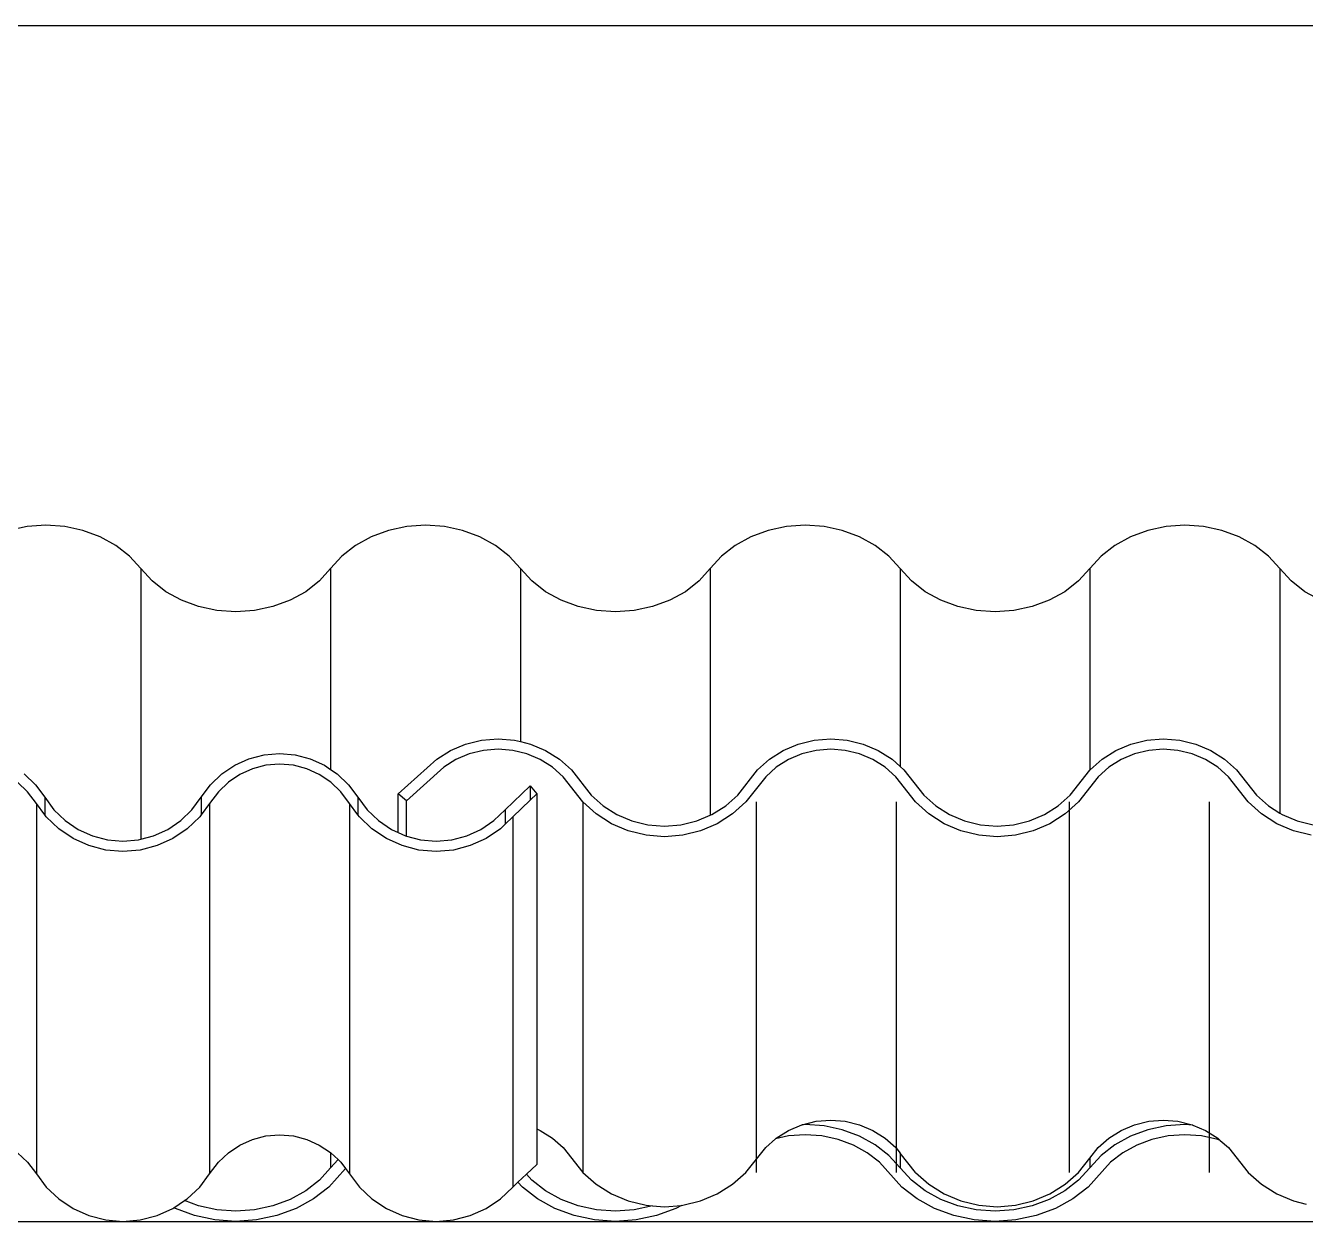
# Model space of a CAD drawing. Header units: millimetres. Extents: x 3212 to 6878, y 1640 to 3386.
# Drawn here: x 3319.301 to 3320.039, y 1648.762 to 1649.452 of the extents above; entities that cross this region are included whole.
import ezdxf

# ---------------------------------------------------------------- set-up
doc = ezdxf.new("R2010")
doc.units = ezdxf.units.MM
doc.header["$LTSCALE"] = 0.8
doc.layers.add('A-PEN-C', color=4, linetype='Continuous')
doc.layers.add('A-PEN-Y', color=2, linetype='Continuous')

msp = doc.modelspace()

# ---------------------------------------------------------------- linework, layer by layer
at = {"layer": 'A-PEN-C', "ltscale": 0.05}
for p, q in [((3319.31251, 1649.16324), (3319.30166, 1649.16248)), ((3319.32337, 1649.16248), (3319.31251, 1649.16324)), ((3319.53165, 1649.16324), (3319.52079, 1649.16248)), ((3319.5425, 1649.16248), (3319.53165, 1649.16324)), ((3319.75078, 1649.16324), (3319.73993, 1649.16248)), ((3319.76164, 1649.16248), (3319.75078, 1649.16324)), ((3319.96991, 1649.16324), (3319.95906, 1649.16248)), ((3319.98077, 1649.16248), (3319.96991, 1649.16324)), ((3319.30166, 1649.16248), (3319.29111, 1649.16024)), ((3319.33391, 1649.16024), (3319.32337, 1649.16248)), ((3319.34385, 1649.15657), (3319.33391, 1649.16024)), ((3319.35289, 1649.15159), (3319.34385, 1649.15657)), ((3319.50031, 1649.15657), (3319.49127, 1649.15159)), ((3319.51025, 1649.16024), (3319.50031, 1649.15657)), ((3319.52079, 1649.16248), (3319.51025, 1649.16024)), ((3319.55305, 1649.16024), (3319.5425, 1649.16248)), ((3319.56298, 1649.15657), (3319.55305, 1649.16024)), ((3319.57202, 1649.15159), (3319.56298, 1649.15657)), ((3319.71945, 1649.15657), (3319.7104, 1649.15159)), ((3319.72938, 1649.16024), (3319.71945, 1649.15657)), ((3319.73993, 1649.16248), (3319.72938, 1649.16024)), ((3319.77218, 1649.16024), (3319.76164, 1649.16248)), ((3319.78212, 1649.15657), (3319.77218, 1649.16024)), ((3319.79116, 1649.15159), (3319.78212, 1649.15657)), ((3319.93858, 1649.15657), (3319.92954, 1649.15159)), ((3319.94851, 1649.16024), (3319.93858, 1649.15657)), ((3319.95906, 1649.16248), (3319.94851, 1649.16024)), ((3319.99131, 1649.16024), (3319.98077, 1649.16248)), ((3320.00125, 1649.15657), (3319.99131, 1649.16024)), ((3320.01029, 1649.15159), (3320.00125, 1649.15657)), ((3319.36078, 1649.14542), (3319.35289, 1649.15159)), ((3319.49127, 1649.15159), (3319.48338, 1649.14542)), ((3319.57992, 1649.14542), (3319.57202, 1649.15159)), ((3319.7104, 1649.15159), (3319.70251, 1649.14542)), ((3319.79905, 1649.14542), (3319.79116, 1649.15159)), ((3319.92954, 1649.15159), (3319.92165, 1649.14542)), ((3320.01818, 1649.14542), (3320.01029, 1649.15159)), ((3319.3673, 1649.13826), (3319.36078, 1649.14542)), ((3319.48338, 1649.14542), (3319.47686, 1649.13826)), ((3319.58643, 1649.13826), (3319.57992, 1649.14542)), ((3319.70251, 1649.14542), (3319.696, 1649.13826)), ((3319.80556, 1649.13826), (3319.79905, 1649.14542)), ((3319.92165, 1649.14542), (3319.91513, 1649.13826)), ((3320.0247, 1649.13826), (3320.01818, 1649.14542)), ((3319.37381, 1649.13109), (3319.3673, 1649.13826)), ((3319.3673, 1649.13826), (3319.3673, 1648.98215)), ((3319.47686, 1649.13826), (3319.47035, 1649.13109)), ((3319.47686, 1649.13826), (3319.47686, 1649.02233)), ((3319.59295, 1649.13109), (3319.58643, 1649.13826)), ((3319.58643, 1649.13826), (3319.58643, 1649.03845)), ((3319.696, 1649.13826), (3319.68948, 1649.13109)), ((3319.696, 1649.13826), (3319.696, 1648.9959)), ((3319.80556, 1649.13826), (3319.80556, 1649.02406)), ((3319.81208, 1649.13109), (3319.80556, 1649.13826)), ((3319.91513, 1649.13826), (3319.90862, 1649.13109)), ((3319.91513, 1649.13826), (3319.91513, 1649.02196)), ((3320.0247, 1649.13826), (3320.0247, 1648.99716)), ((3320.03121, 1649.13109), (3320.0247, 1649.13826)), ((3319.3817, 1649.12493), (3319.37381, 1649.13109)), ((3319.47035, 1649.13109), (3319.46246, 1649.12493)), ((3319.60084, 1649.12493), (3319.59295, 1649.13109)), ((3319.68948, 1649.13109), (3319.68159, 1649.12493)), ((3319.81997, 1649.12493), (3319.81208, 1649.13109)), ((3319.90862, 1649.13109), (3319.90072, 1649.12493)), ((3320.0391, 1649.12493), (3320.03121, 1649.13109)), ((3319.39075, 1649.11994), (3319.3817, 1649.12493)), ((3319.40068, 1649.11628), (3319.39075, 1649.11994)), ((3319.45342, 1649.11994), (3319.44348, 1649.11628)), ((3319.46246, 1649.12493), (3319.45342, 1649.11994)), ((3319.60988, 1649.11994), (3319.60084, 1649.12493)), ((3319.61981, 1649.11628), (3319.60988, 1649.11994)), ((3319.67255, 1649.11994), (3319.66261, 1649.11628)), ((3319.68159, 1649.12493), (3319.67255, 1649.11994)), ((3319.82901, 1649.11994), (3319.81997, 1649.12493)), ((3319.83895, 1649.11628), (3319.82901, 1649.11994)), ((3319.89168, 1649.11994), (3319.88175, 1649.11628)), ((3319.90072, 1649.12493), (3319.89168, 1649.11994)), ((3320.04815, 1649.11994), (3320.0391, 1649.12493)), ((3319.41123, 1649.11403), (3319.40068, 1649.11628)), ((3319.42208, 1649.11328), (3319.41123, 1649.11403)), ((3319.43293, 1649.11403), (3319.42208, 1649.11328)), ((3319.44348, 1649.11628), (3319.43293, 1649.11403)), ((3319.63036, 1649.11403), (3319.61981, 1649.11628)), ((3319.64121, 1649.11328), (3319.63036, 1649.11403)), ((3319.65207, 1649.11403), (3319.64121, 1649.11328)), ((3319.66261, 1649.11628), (3319.65207, 1649.11403)), ((3319.84949, 1649.11403), (3319.83895, 1649.11628)), ((3319.86035, 1649.11328), (3319.84949, 1649.11403)), ((3319.8712, 1649.11403), (3319.86035, 1649.11328)), ((3319.88175, 1649.11628), (3319.8712, 1649.11403)), ((3319.55476, 1649.03702), (3319.564, 1649.03929)), ((3319.564, 1649.03929), (3319.57351, 1649.04005)), ((3319.57351, 1649.04005), (3319.58302, 1649.03929)), ((3319.58302, 1649.03929), (3319.58643, 1649.03845)), ((3319.58643, 1649.03845), (3319.59226, 1649.03702)), ((3319.74675, 1649.03702), (3319.75599, 1649.03929)), ((3319.75599, 1649.03929), (3319.7655, 1649.04005)), ((3319.7655, 1649.04005), (3319.77501, 1649.03929)), ((3319.77501, 1649.03929), (3319.78425, 1649.03702)), ((3319.93875, 1649.03702), (3319.94798, 1649.03929)), ((3319.94798, 1649.03929), (3319.95749, 1649.04005)), ((3319.95749, 1649.04005), (3319.967, 1649.03929)), ((3319.967, 1649.03929), (3319.97624, 1649.03702)), ((3319.42973, 1649.02848), (3319.43843, 1649.03075)), ((3319.43843, 1649.03075), (3319.44739, 1649.03151)), ((3319.44739, 1649.03151), (3319.45634, 1649.03075)), ((3319.45634, 1649.03075), (3319.46504, 1649.02848)), ((3319.53814, 1649.02828), (3319.54606, 1649.03332)), ((3319.54606, 1649.03332), (3319.55476, 1649.03702)), ((3319.55688, 1649.03134), (3319.54915, 1649.02805)), ((3319.56507, 1649.03335), (3319.55688, 1649.03134)), ((3319.57351, 1649.03403), (3319.56507, 1649.03335)), ((3319.58195, 1649.03335), (3319.57351, 1649.03403)), ((3319.59015, 1649.03134), (3319.58195, 1649.03335)), ((3319.59787, 1649.02805), (3319.59015, 1649.03134)), ((3319.59226, 1649.03702), (3319.60097, 1649.03332)), ((3319.60097, 1649.03332), (3319.60889, 1649.02828)), ((3319.73013, 1649.02828), (3319.73805, 1649.03332)), ((3319.73805, 1649.03332), (3319.74675, 1649.03702)), ((3319.74887, 1649.03134), (3319.74114, 1649.02805)), ((3319.75706, 1649.03335), (3319.74887, 1649.03134)), ((3319.7655, 1649.03403), (3319.75706, 1649.03335)), ((3319.77394, 1649.03335), (3319.7655, 1649.03403)), ((3319.78214, 1649.03134), (3319.77394, 1649.03335)), ((3319.78987, 1649.02805), (3319.78214, 1649.03134)), ((3319.78425, 1649.03702), (3319.79296, 1649.03332)), ((3319.79296, 1649.03332), (3319.80088, 1649.02828)), ((3319.92212, 1649.02828), (3319.93004, 1649.03332)), ((3319.93004, 1649.03332), (3319.93875, 1649.03702)), ((3319.94086, 1649.03134), (3319.93313, 1649.02805)), ((3319.94906, 1649.03335), (3319.94086, 1649.03134)), ((3319.95749, 1649.03403), (3319.94906, 1649.03335)), ((3319.96593, 1649.03335), (3319.95749, 1649.03403)), ((3319.97413, 1649.03134), (3319.96593, 1649.03335)), ((3319.98186, 1649.02805), (3319.97413, 1649.03134)), ((3319.97624, 1649.03702), (3319.98495, 1649.03332)), ((3319.98495, 1649.03332), (3319.99287, 1649.02828)), ((3319.41408, 1649.01974), (3319.42154, 1649.02478)), ((3319.42154, 1649.02478), (3319.42973, 1649.02848)), ((3319.43172, 1649.0228), (3319.42445, 1649.01951)), ((3319.43944, 1649.02481), (3319.43172, 1649.0228)), ((3319.44739, 1649.02549), (3319.43944, 1649.02481)), ((3319.45534, 1649.02481), (3319.44739, 1649.02549)), ((3319.46305, 1649.0228), (3319.45534, 1649.02481)), ((3319.47033, 1649.01951), (3319.46305, 1649.0228)), ((3319.46504, 1649.02848), (3319.47324, 1649.02478)), ((3319.47324, 1649.02478), (3319.47686, 1649.02233)), ((3319.51584, 1649.0082), (3319.53814, 1649.02828)), ((3319.54212, 1649.02358), (3319.5206, 1649.0042)), ((3319.54915, 1649.02805), (3319.54212, 1649.02358)), ((3319.6049, 1649.02358), (3319.59787, 1649.02805)), ((3319.61104, 1649.01806), (3319.6049, 1649.02358)), ((3319.60889, 1649.02828), (3319.6158, 1649.02205)), ((3319.72321, 1649.02205), (3319.73013, 1649.02828)), ((3319.73411, 1649.02358), (3319.72798, 1649.01806)), ((3319.74114, 1649.02805), (3319.73411, 1649.02358)), ((3319.7969, 1649.02358), (3319.78987, 1649.02805)), ((3319.80303, 1649.01806), (3319.7969, 1649.02358)), ((3319.80088, 1649.02828), (3319.80556, 1649.02406)), ((3319.80556, 1649.02406), (3319.80779, 1649.02205)), ((3319.91521, 1649.02205), (3319.92212, 1649.02828)), ((3319.9261, 1649.02358), (3319.91997, 1649.01806)), ((3319.93313, 1649.02805), (3319.9261, 1649.02358)), ((3319.98889, 1649.02358), (3319.98186, 1649.02805)), ((3319.99502, 1649.01806), (3319.98889, 1649.02358)), ((3319.99287, 1649.02828), (3319.99978, 1649.02205)), ((3319.29992, 1649.01974), (3319.30643, 1649.01352)), ((3319.40757, 1649.01352), (3319.41408, 1649.01974)), ((3319.42445, 1649.01951), (3319.41783, 1649.01504)), ((3319.47695, 1649.01504), (3319.47033, 1649.01951)), ((3319.47686, 1649.02233), (3319.4807, 1649.01974)), ((3319.4807, 1649.01974), (3319.48721, 1649.01352)), ((3319.62246, 1649.00358), (3319.61104, 1649.01806)), ((3319.6158, 1649.02205), (3319.62722, 1649.00758)), ((3319.7118, 1649.00758), (3319.72321, 1649.02205)), ((3319.72798, 1649.01806), (3319.71656, 1649.00358)), ((3319.81445, 1649.00358), (3319.80303, 1649.01806)), ((3319.80779, 1649.02205), (3319.81921, 1649.00758)), ((3319.90379, 1649.00758), (3319.91513, 1649.02196)), ((3319.91997, 1649.01806), (3319.90855, 1649.00358)), ((3319.91513, 1649.02196), (3319.91521, 1649.02205)), ((3320.00644, 1649.00358), (3319.99502, 1649.01806)), ((3319.99978, 1649.02205), (3320.0112, 1649.00758)), ((3319.30195, 1649.00952), (3319.29617, 1649.01504)), ((3319.30702, 1649.00268), (3319.30195, 1649.00952)), ((3319.30643, 1649.01352), (3319.31181, 1649.00628)), ((3319.40219, 1649.00628), (3319.40757, 1649.01352)), ((3319.41205, 1649.00952), (3319.40698, 1649.00268)), ((3319.41783, 1649.01504), (3319.41205, 1649.00952)), ((3319.48272, 1649.00952), (3319.47695, 1649.01504)), ((3319.4878, 1649.00268), (3319.48272, 1649.00952)), ((3319.48721, 1649.01352), (3319.49258, 1649.00628)), ((3319.5206, 1649.0042), (3319.51584, 1649.0082)), ((3319.51584, 1648.986), (3319.51584, 1649.0082)), ((3319.5776, 1648.99904), (3319.59209, 1649.0129)), ((3319.59209, 1649.0129), (3319.59584, 1649.0082)), ((3319.59209, 1649.0129), (3319.59209, 1649.00461)), ((3319.59584, 1649.0082), (3319.59209, 1649.00461)), ((3319.59584, 1649.0082), (3319.59584, 1648.81492)), ((3319.30702, 1649.00268), (3319.30702, 1648.78896)), ((3319.31181, 1648.99624), (3319.30702, 1649.00268)), ((3319.31181, 1649.00628), (3319.31718, 1648.99904)), ((3319.31181, 1649.00628), (3319.31181, 1648.99624)), ((3319.39682, 1648.99904), (3319.40219, 1649.00628)), ((3319.40219, 1649.00628), (3319.40219, 1648.99624)), ((3319.40698, 1649.00268), (3319.40219, 1648.99624)), ((3319.40698, 1649.00268), (3319.40698, 1648.78896)), ((3319.4878, 1649.00268), (3319.4878, 1648.78896)), ((3319.49258, 1648.99624), (3319.4878, 1649.00268)), ((3319.49258, 1649.00628), (3319.49796, 1648.99904)), ((3319.49258, 1649.00628), (3319.49258, 1648.99624)), ((3319.5206, 1648.98394), (3319.5206, 1649.0042)), ((3319.59209, 1649.00461), (3319.58208, 1648.99504)), ((3319.63015, 1648.99665), (3319.62246, 1649.00358)), ((3319.62246, 1649.00357), (3319.62246, 1648.78984)), ((3319.62722, 1649.00758), (3319.63413, 1649.00135)), ((3319.63413, 1649.00135), (3319.64205, 1648.99631)), ((3319.69696, 1648.99631), (3319.70488, 1649.00135)), ((3319.70488, 1649.00135), (3319.7118, 1649.00758)), ((3319.71656, 1649.00358), (3319.70887, 1648.99665)), ((3319.72242, 1649.00357), (3319.72242, 1648.78984)), ((3319.80323, 1649.00357), (3319.80323, 1648.78984)), ((3319.82214, 1648.99665), (3319.81445, 1649.00358)), ((3319.81921, 1649.00758), (3319.82612, 1649.00135)), ((3319.82612, 1649.00135), (3319.83405, 1648.99631)), ((3319.88895, 1648.99631), (3319.89687, 1649.00135)), ((3319.89687, 1649.00135), (3319.90379, 1649.00758)), ((3319.90855, 1649.00358), (3319.90086, 1648.99665)), ((3319.9032, 1649.00357), (3319.9032, 1648.78984)), ((3319.98401, 1649.00357), (3319.98401, 1648.78984)), ((3320.01413, 1648.99665), (3320.00644, 1649.00358)), ((3320.0112, 1649.00758), (3320.01811, 1649.00135)), ((3320.01811, 1649.00135), (3320.0247, 1648.99716)), ((3319.3127, 1648.99504), (3319.31181, 1648.99624)), ((3319.31994, 1648.98811), (3319.3127, 1648.99504)), ((3319.31718, 1648.99904), (3319.32369, 1648.99281)), ((3319.39031, 1648.99281), (3319.39682, 1648.99904)), ((3319.4013, 1648.99504), (3319.39406, 1648.98811)), ((3319.40219, 1648.99624), (3319.4013, 1648.99504)), ((3319.49347, 1648.99504), (3319.49258, 1648.99624)), ((3319.50072, 1648.98811), (3319.49347, 1648.99504)), ((3319.49796, 1648.99904), (3319.50447, 1648.99281)), ((3319.57109, 1648.99281), (3319.5776, 1648.99904)), ((3319.5776, 1648.99904), (3319.5776, 1648.99075)), ((3319.58208, 1648.99504), (3319.5776, 1648.99075)), ((3319.58208, 1648.99504), (3319.58208, 1648.78139)), ((3319.63896, 1648.99104), (3319.63015, 1648.99665)), ((3319.64205, 1648.99631), (3319.65076, 1648.99261)), ((3319.68826, 1648.99261), (3319.696, 1648.9959)), ((3319.696, 1648.9959), (3319.69696, 1648.99631)), ((3319.70887, 1648.99665), (3319.70005, 1648.99104)), ((3319.83095, 1648.99104), (3319.82214, 1648.99665)), ((3319.83405, 1648.99631), (3319.84275, 1648.99261)), ((3319.88025, 1648.99261), (3319.88895, 1648.99631)), ((3319.90086, 1648.99665), (3319.89204, 1648.99104)), ((3320.02294, 1648.99104), (3320.01413, 1648.99665)), ((3320.0247, 1648.99716), (3320.02604, 1648.99631)), ((3320.02604, 1648.99631), (3320.03474, 1648.99261)), ((3319.32824, 1648.9825), (3319.31994, 1648.98811)), ((3319.32369, 1648.99281), (3319.33115, 1648.98777)), ((3319.33115, 1648.98777), (3319.33935, 1648.98407)), ((3319.37465, 1648.98407), (3319.38285, 1648.98777)), ((3319.38285, 1648.98777), (3319.39031, 1648.99281)), ((3319.39406, 1648.98811), (3319.38576, 1648.9825)), ((3319.50902, 1648.9825), (3319.50072, 1648.98811)), ((3319.50447, 1648.99281), (3319.51193, 1648.98777)), ((3319.51193, 1648.98777), (3319.51584, 1648.986)), ((3319.51584, 1648.986), (3319.52012, 1648.98407)), ((3319.55543, 1648.98407), (3319.56363, 1648.98777)), ((3319.56363, 1648.98777), (3319.57109, 1648.99281)), ((3319.57484, 1648.98811), (3319.56654, 1648.9825)), ((3319.5776, 1648.99075), (3319.57484, 1648.98811)), ((3319.64865, 1648.98692), (3319.63896, 1648.99104)), ((3319.65893, 1648.9844), (3319.64865, 1648.98692)), ((3319.65076, 1648.99261), (3319.66, 1648.99034)), ((3319.66, 1648.99034), (3319.66951, 1648.98958)), ((3319.66951, 1648.98958), (3319.67902, 1648.99034)), ((3319.67902, 1648.99034), (3319.68826, 1648.99261)), ((3319.69037, 1648.98692), (3319.68009, 1648.9844)), ((3319.70005, 1648.99104), (3319.69037, 1648.98692)), ((3319.84064, 1648.98692), (3319.83095, 1648.99104)), ((3319.85092, 1648.9844), (3319.84064, 1648.98692)), ((3319.84275, 1648.99261), (3319.85199, 1648.99034)), ((3319.85199, 1648.99034), (3319.8615, 1648.98958)), ((3319.8615, 1648.98958), (3319.87101, 1648.99034)), ((3319.87101, 1648.99034), (3319.88025, 1648.99261)), ((3319.88236, 1648.98692), (3319.87208, 1648.9844)), ((3319.89204, 1648.99104), (3319.88236, 1648.98692)), ((3320.03263, 1648.98692), (3320.02294, 1648.99104)), ((3320.04291, 1648.9844), (3320.03263, 1648.98692)), ((3320.03474, 1648.99261), (3320.04398, 1648.99034)), ((3319.33736, 1648.97838), (3319.32824, 1648.9825)), ((3319.34704, 1648.97586), (3319.33736, 1648.97838)), ((3319.33935, 1648.98407), (3319.34805, 1648.9818)), ((3319.34805, 1648.9818), (3319.357, 1648.98104)), ((3319.357, 1648.98104), (3319.36595, 1648.9818)), ((3319.36595, 1648.9818), (3319.3673, 1648.98215)), ((3319.37664, 1648.97838), (3319.36696, 1648.97586)), ((3319.3673, 1648.98215), (3319.37465, 1648.98407)), ((3319.38576, 1648.9825), (3319.37664, 1648.97838)), ((3319.51814, 1648.97838), (3319.50902, 1648.9825)), ((3319.52781, 1648.97586), (3319.51814, 1648.97838)), ((3319.52012, 1648.98407), (3319.5206, 1648.98394)), ((3319.5206, 1648.98394), (3319.52882, 1648.9818)), ((3319.52882, 1648.9818), (3319.53778, 1648.98104)), ((3319.53778, 1648.98104), (3319.54673, 1648.9818)), ((3319.54673, 1648.9818), (3319.55543, 1648.98407)), ((3319.55742, 1648.97838), (3319.54774, 1648.97586)), ((3319.56654, 1648.9825), (3319.55742, 1648.97838)), ((3319.66951, 1648.98355), (3319.65893, 1648.9844)), ((3319.68009, 1648.9844), (3319.66951, 1648.98355)), ((3319.8615, 1648.98355), (3319.85092, 1648.9844)), ((3319.87208, 1648.9844), (3319.8615, 1648.98355)), ((3319.357, 1648.97501), (3319.34704, 1648.97586)), ((3319.36696, 1648.97586), (3319.357, 1648.97501)), ((3319.53778, 1648.97501), (3319.52781, 1648.97586)), ((3319.54774, 1648.97586), (3319.53778, 1648.97501)), ((3319.74114, 1648.81406), (3319.74887, 1648.81732)), ((3319.74887, 1648.81732), (3319.7491, 1648.81737)), ((3319.7491, 1648.81737), (3319.75706, 1648.81931)), ((3319.75078, 1648.81749), (3319.7491, 1648.81737)), ((3319.76164, 1648.81674), (3319.75078, 1648.81749)), ((3319.75706, 1648.81931), (3319.7655, 1648.81998)), ((3319.77218, 1648.81449), (3319.76164, 1648.81674)), ((3319.7655, 1648.81998), (3319.77394, 1648.81931)), ((3319.77394, 1648.81931), (3319.78214, 1648.81732)), ((3319.78214, 1648.81732), (3319.78987, 1648.81406)), ((3319.93313, 1648.81406), (3319.94086, 1648.81732)), ((3319.94086, 1648.81732), (3319.94906, 1648.81931)), ((3319.95906, 1648.81674), (3319.94851, 1648.81449)), ((3319.94906, 1648.81931), (3319.95749, 1648.81998)), ((3319.95749, 1648.81998), (3319.96593, 1648.81931)), ((3319.96991, 1648.81749), (3319.95906, 1648.81674)), ((3319.96593, 1648.81931), (3319.97413, 1648.81732)), ((3319.97447, 1648.81717), (3319.96991, 1648.81749)), ((3319.97413, 1648.81732), (3319.97447, 1648.81717)), ((3319.97447, 1648.81717), (3319.98186, 1648.81406)), ((3319.42445, 1648.80561), (3319.43172, 1648.80887)), ((3319.43172, 1648.80887), (3319.43944, 1648.81086)), ((3319.43944, 1648.81086), (3319.44739, 1648.81153)), ((3319.44739, 1648.81153), (3319.45534, 1648.81086)), ((3319.45534, 1648.81086), (3319.46305, 1648.80887)), ((3319.46305, 1648.80887), (3319.47033, 1648.80561)), ((3319.59584, 1648.81492), (3319.59787, 1648.81406)), ((3319.59584, 1648.81492), (3319.59584, 1648.79441)), ((3319.59787, 1648.81406), (3319.6049, 1648.80964)), ((3319.6049, 1648.80964), (3319.61104, 1648.80417)), ((3319.72798, 1648.80417), (3319.7337, 1648.80927)), ((3319.74115, 1648.81086), (3319.7337, 1648.80927)), ((3319.7337, 1648.80927), (3319.73411, 1648.80964)), ((3319.73411, 1648.80964), (3319.74114, 1648.81406)), ((3319.75078, 1648.81153), (3319.74115, 1648.81086)), ((3319.76041, 1648.81086), (3319.75078, 1648.81153)), ((3319.76977, 1648.80887), (3319.76041, 1648.81086)), ((3319.77859, 1648.80561), (3319.76977, 1648.80887)), ((3319.78212, 1648.81083), (3319.77218, 1648.81449)), ((3319.79116, 1648.80584), (3319.78212, 1648.81083)), ((3319.78987, 1648.81406), (3319.7969, 1648.80964)), ((3319.7969, 1648.80964), (3319.80303, 1648.80417)), ((3319.91997, 1648.80417), (3319.9261, 1648.80964)), ((3319.9261, 1648.80964), (3319.93313, 1648.81406)), ((3319.93858, 1648.81083), (3319.92954, 1648.80584)), ((3319.94851, 1648.81449), (3319.93858, 1648.81083)), ((3319.95092, 1648.80887), (3319.94211, 1648.80561)), ((3319.96028, 1648.81086), (3319.95092, 1648.80887)), ((3319.96991, 1648.81153), (3319.96028, 1648.81086)), ((3319.97955, 1648.81086), (3319.96991, 1648.81153)), ((3319.9889, 1648.80887), (3319.97955, 1648.81086)), ((3319.98186, 1648.81406), (3319.98889, 1648.80964)), ((3319.98889, 1648.80964), (3319.99035, 1648.80833)), ((3319.99035, 1648.80833), (3319.9889, 1648.80887)), ((3319.29617, 1648.80119), (3319.30195, 1648.79572)), ((3319.41205, 1648.79572), (3319.41783, 1648.80119)), ((3319.41783, 1648.80119), (3319.42445, 1648.80561)), ((3319.47033, 1648.80561), (3319.47686, 1648.80124)), ((3319.47686, 1648.80124), (3319.47686, 1648.79251)), ((3319.47686, 1648.80124), (3319.47695, 1648.80119)), ((3319.47695, 1648.80119), (3319.48114, 1648.79722)), ((3319.61104, 1648.80417), (3319.62246, 1648.78984)), ((3319.71656, 1648.78984), (3319.72798, 1648.80417)), ((3319.78661, 1648.80119), (3319.77859, 1648.80561)), ((3319.79361, 1648.79572), (3319.78661, 1648.80119)), ((3319.79905, 1648.79968), (3319.79116, 1648.80584)), ((3319.80303, 1648.80417), (3319.80556, 1648.80099)), ((3319.80556, 1648.80099), (3319.80556, 1648.79251)), ((3319.81445, 1648.78984), (3319.80556, 1648.80099)), ((3319.91513, 1648.7981), (3319.91997, 1648.80417)), ((3319.92954, 1648.80584), (3319.92165, 1648.79968)), ((3319.93408, 1648.80119), (3319.92708, 1648.79572)), ((3319.94211, 1648.80561), (3319.93408, 1648.80119)), ((3319.99035, 1648.80833), (3319.99502, 1648.80417)), ((3319.99502, 1648.80417), (3320.00644, 1648.78984)), ((3319.30195, 1648.79572), (3319.30702, 1648.78896)), ((3319.40698, 1648.78896), (3319.41205, 1648.79572)), ((3319.48114, 1648.79722), (3319.47686, 1648.79251)), ((3319.48114, 1648.79722), (3319.48272, 1648.79572)), ((3319.48272, 1648.79572), (3319.48548, 1648.79205)), ((3319.59584, 1648.79441), (3319.58985, 1648.78875)), ((3319.80664, 1648.78139), (3319.79361, 1648.79572)), ((3319.80556, 1648.79251), (3319.79905, 1648.79968)), ((3319.90855, 1648.78984), (3319.91513, 1648.7981)), ((3319.91405, 1648.78139), (3319.92708, 1648.79572)), ((3319.92165, 1648.79968), (3319.91513, 1648.79251)), ((3319.91513, 1648.7981), (3319.91513, 1648.79251)), ((3319.30702, 1648.78896), (3319.3127, 1648.78139)), ((3319.4013, 1648.78139), (3319.40698, 1648.78896)), ((3319.47686, 1648.79251), (3319.47035, 1648.78535)), ((3319.48548, 1648.79205), (3319.47578, 1648.78139)), ((3319.48548, 1648.79205), (3319.4878, 1648.78896)), ((3319.4878, 1648.78896), (3319.49347, 1648.78139)), ((3319.58985, 1648.78875), (3319.585, 1648.78415)), ((3319.59295, 1648.78535), (3319.58985, 1648.78875)), ((3319.62246, 1648.78984), (3319.63015, 1648.78298)), ((3319.70887, 1648.78298), (3319.71656, 1648.78984)), ((3319.81208, 1648.78535), (3319.80556, 1648.79251)), ((3319.81445, 1648.78984), (3319.82214, 1648.78298)), ((3319.90086, 1648.78298), (3319.90855, 1648.78984)), ((3319.91513, 1648.79251), (3319.90862, 1648.78535)), ((3320.00644, 1648.78984), (3320.01413, 1648.78298)), ((3319.3127, 1648.78139), (3319.31994, 1648.77453)), ((3319.39406, 1648.77453), (3319.4013, 1648.78139)), ((3319.46246, 1648.77918), (3319.45342, 1648.7742)), ((3319.47035, 1648.78535), (3319.46246, 1648.77918)), ((3319.47578, 1648.78139), (3319.467, 1648.77453)), ((3319.49347, 1648.78139), (3319.50072, 1648.77453)), ((3319.57484, 1648.77453), (3319.58208, 1648.78139)), ((3319.585, 1648.78415), (3319.58208, 1648.78139)), ((3319.58751, 1648.78139), (3319.585, 1648.78415)), ((3319.59629, 1648.77453), (3319.58751, 1648.78139)), ((3319.60084, 1648.77918), (3319.59295, 1648.78535)), ((3319.60988, 1648.7742), (3319.60084, 1648.77918)), ((3319.63015, 1648.78298), (3319.63896, 1648.77743)), ((3319.70005, 1648.77743), (3319.70887, 1648.78298)), ((3319.81542, 1648.77453), (3319.80664, 1648.78139)), ((3319.81997, 1648.77918), (3319.81208, 1648.78535)), ((3319.82901, 1648.7742), (3319.81997, 1648.77918)), ((3319.82214, 1648.78298), (3319.83095, 1648.77743)), ((3319.90072, 1648.77918), (3319.89168, 1648.7742)), ((3319.89204, 1648.77743), (3319.90086, 1648.78298)), ((3319.90862, 1648.78535), (3319.90072, 1648.77918)), ((3319.91405, 1648.78139), (3319.90527, 1648.77453)), ((3320.01413, 1648.78298), (3320.02294, 1648.77743)), ((3319.31994, 1648.77453), (3319.32824, 1648.76898)), ((3319.38642, 1648.76942), (3319.39256, 1648.77353)), ((3319.39256, 1648.77353), (3319.39406, 1648.77453)), ((3319.40068, 1648.77053), (3319.39256, 1648.77353)), ((3319.45342, 1648.7742), (3319.44348, 1648.77053)), ((3319.467, 1648.77453), (3319.45694, 1648.76898)), ((3319.50072, 1648.77453), (3319.50902, 1648.76898)), ((3319.56654, 1648.76898), (3319.57484, 1648.77453)), ((3319.60635, 1648.76898), (3319.59629, 1648.77453)), ((3319.61981, 1648.77053), (3319.60988, 1648.7742)), ((3319.63896, 1648.77743), (3319.64865, 1648.77335)), ((3319.64865, 1648.77335), (3319.65893, 1648.77086)), ((3319.68009, 1648.77086), (3319.69037, 1648.77335)), ((3319.69037, 1648.77335), (3319.70005, 1648.77743)), ((3319.82548, 1648.76898), (3319.81542, 1648.77453)), ((3319.83895, 1648.77053), (3319.82901, 1648.7742)), ((3319.83095, 1648.77743), (3319.84064, 1648.77335)), ((3319.84064, 1648.77335), (3319.85092, 1648.77086)), ((3319.87208, 1648.77086), (3319.88236, 1648.77335)), ((3319.89168, 1648.7742), (3319.88175, 1648.77053)), ((3319.88236, 1648.77335), (3319.89204, 1648.77743)), ((3319.90527, 1648.77453), (3319.89521, 1648.76898)), ((3320.02294, 1648.77743), (3320.03263, 1648.77335)), ((3320.03263, 1648.77335), (3320.03988, 1648.77159)), ((3319.32824, 1648.76898), (3319.33736, 1648.7649)), ((3319.33736, 1648.7649), (3319.34704, 1648.76241)), ((3319.36696, 1648.76241), (3319.37664, 1648.7649)), ((3319.37664, 1648.7649), (3319.38576, 1648.76898)), ((3319.38576, 1648.76898), (3319.38642, 1648.76942)), ((3319.38722, 1648.76898), (3319.38642, 1648.76942)), ((3319.39827, 1648.7649), (3319.38722, 1648.76898)), ((3319.41, 1648.76241), (3319.39827, 1648.7649)), ((3319.41123, 1648.76829), (3319.40068, 1648.77053)), ((3319.42208, 1648.76753), (3319.41123, 1648.76829)), ((3319.43293, 1648.76829), (3319.42208, 1648.76753)), ((3319.44348, 1648.77053), (3319.43293, 1648.76829)), ((3319.44589, 1648.7649), (3319.43416, 1648.76241)), ((3319.45694, 1648.76898), (3319.44589, 1648.7649)), ((3319.50902, 1648.76898), (3319.51814, 1648.7649)), ((3319.51814, 1648.7649), (3319.52781, 1648.76241)), ((3319.54774, 1648.76241), (3319.55742, 1648.7649)), ((3319.55742, 1648.7649), (3319.56654, 1648.76898)), ((3319.6174, 1648.7649), (3319.60635, 1648.76898)), ((3319.62914, 1648.76241), (3319.6174, 1648.7649)), ((3319.63036, 1648.76829), (3319.61981, 1648.77053)), ((3319.64121, 1648.76753), (3319.63036, 1648.76829)), ((3319.65207, 1648.76829), (3319.64121, 1648.76753)), ((3319.66261, 1648.77053), (3319.65207, 1648.76829)), ((3319.66502, 1648.7649), (3319.65329, 1648.76241)), ((3319.65893, 1648.77086), (3319.6627, 1648.77056)), ((3319.6627, 1648.77056), (3319.66261, 1648.77053)), ((3319.6627, 1648.77056), (3319.66951, 1648.77002)), ((3319.67608, 1648.76898), (3319.66502, 1648.7649)), ((3319.66951, 1648.77002), (3319.67938, 1648.7708)), ((3319.67938, 1648.7708), (3319.67608, 1648.76898)), ((3319.67938, 1648.7708), (3319.68009, 1648.77086)), ((3319.83654, 1648.7649), (3319.82548, 1648.76898)), ((3319.84827, 1648.76241), (3319.83654, 1648.7649)), ((3319.84949, 1648.76829), (3319.83895, 1648.77053)), ((3319.86035, 1648.76753), (3319.84949, 1648.76829)), ((3319.85092, 1648.77086), (3319.8615, 1648.77002)), ((3319.8712, 1648.76829), (3319.86035, 1648.76753)), ((3319.8615, 1648.77002), (3319.87208, 1648.77086)), ((3319.88175, 1648.77053), (3319.8712, 1648.76829)), ((3319.88416, 1648.7649), (3319.87242, 1648.76241)), ((3319.89521, 1648.76898), (3319.88416, 1648.7649)), ((3319.20295, 1648.76157), (3319.357, 1648.76157)), ((3319.34704, 1648.76241), (3319.357, 1648.76157)), ((3319.357, 1648.76157), (3319.36696, 1648.76241)), ((3319.357, 1648.76157), (3319.42208, 1648.76157)), ((3319.42208, 1648.76157), (3319.41, 1648.76241)), ((3319.43416, 1648.76241), (3319.42208, 1648.76157)), ((3319.42208, 1648.76157), (3319.53778, 1648.76157)), ((3319.52781, 1648.76241), (3319.53778, 1648.76157)), ((3319.53778, 1648.76157), (3319.54774, 1648.76241)), ((3319.53778, 1648.76157), (3319.64121, 1648.76157)), ((3319.64121, 1648.76157), (3319.62914, 1648.76241)), ((3319.65329, 1648.76241), (3319.64121, 1648.76157)), ((3319.64121, 1648.76157), (3319.86035, 1648.76157)), ((3319.86035, 1648.76157), (3319.84827, 1648.76241)), ((3319.87242, 1648.76241), (3319.86035, 1648.76157)), ((3319.86035, 1648.76157), (3320.07948, 1648.76157))]:
    msp.add_line(p, q, dxfattribs=at)
at = {"layer": 'A-PEN-Y', "ltscale": 0.05}
msp.add_line((3314.45439, 1649.45156), (3320.25488, 1649.45156), dxfattribs=at)

doc.saveas('drawing.dxf')
